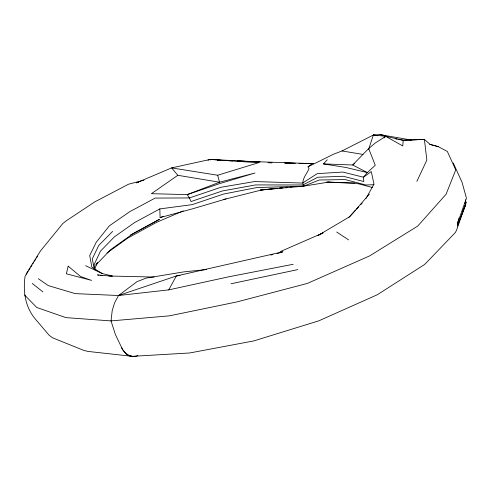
<?xml version="1.0" encoding="UTF-8"?>
<svg xmlns="http://www.w3.org/2000/svg" width="491" height="491" viewBox="0 0 491 491"><rect width="100%" height="100%" fill="white"/><g stroke="black" fill="none" stroke-linecap="round" stroke-linejoin="round"><path stroke-width="0.74" d="M131.864 356.276L87.864 351.409L83.789 350.39L52.359 337.722L48.928 335.003L34.787 318.395C25.078 306.286 23.028 291.513 25.035 276.427L28.165 271.357M327.245 159.771L323.379 163.908L352.679 164.982L368.667 148.552L375.136 143.096L385.674 136.338L403.203 140.23L402.767 145.944L385.674 136.338L373.375 135L342 150.952L333.444 154.254L308.035 166.799L309.011 168.695C306.85 173.98 300.682 180.295 303.671 186.157L329.136 182.026L358.277 183.751L372.608 187.556M465.37 199.788L466.143 202.715L457.44 226.155L457.36 223.853L459.005 218.029M368.612 149.325L373.375 135L379.985 134.626L411.317 140.039L417.129 139.751M465.4 204.931L456.397 230.549L455.298 232.568L425.765 263.336L424.218 264.723L377.297 294.747L318.831 320.826L253.724 340.938L189.698 352.974L133.57 356.263M457.36 223.853L466.45 198.174L462.013 182.198L453.242 162.969M462.675 211.265L464.013 207.761M460.362 218.17L465.744 204.747L465.321 203.292M94.395 269.35L97.5 262.673L95.843 264.962M416.871 181.412L426.851 160.06L424.39 139.395L403.203 140.23L398.729 139.45M206.625 269.553L184.002 271.854L146.263 278.072L137.069 281.625L118.515 295.514L114.587 302.867L112.236 310.422L111.034 320.911L115.348 334.402L122.652 349.684L126.543 354.349L129.446 355.993L132.361 356.331M38.273 278.692L48.351 285.627L75.283 293.63L118.515 295.514L168.738 289.88L176.324 275.985L282.822 251.815L277.016 253.687M366.065 198.432L373.964 184.07L371.306 171.568L363.463 177.214L342.786 172.059L317.229 173.661L302.597 183.057L254.553 181.566L220.901 187.286L189.403 197.947L155.174 198.076L129.747 211.676L109.333 225.854L96.254 242.223L89.718 255.529L91.848 267.141L102.318 273.591L112.623 276.114M28.944 270.093L30.117 268.196M30.896 266.926L32.068 265.03M32.854 263.759L33.633 262.495M34.419 261.23L35.591 259.328M36.371 258.063L37.543 256.161M26.035 274.199L40.397 251.042L62.866 223.485L66.819 220.434L94.708 201.918L128.482 184.223L143.961 180.185M464.283 207.055L465.744 204.747M369.33 194.16L349.813 216.623L318.008 235.496L323.047 232.943L280.263 251.625M348.751 217.501L355.49 210.283M356.527 209.178L358.602 206.957M360.676 204.735L362.235 203.071M95.948 264.987L110.53 249.753L132.325 234.127L159.44 219.336L130.311 235.14M112.623 231.39L98.716 245.494L92.314 258.794L94.241 268.964M384.048 137.946L385.674 136.338M308.035 166.799L311.644 164.098M354.484 163.571L352.679 164.982L367.342 172.599L375.259 165.258L368.667 148.552M107.001 252.982L127.801 238.049L156.617 222.319L183.309 210.854M138.615 182.235L136.443 182.848L171.598 167.904L217.685 175.238L219.538 182.21L177.816 175.299L151.394 193.687L187.194 194.62L219.686 183.597L254.952 173.022L219.538 182.21L187.194 194.62L189.403 197.947L191.06 201.537L222.313 190.981L255.547 184.929L302.91 184.966L317.751 177.257L343.27 176.263L363.782 181.529L363.463 177.214L367.342 172.599L345.781 167.437L323.379 163.908M373.989 184.708L365.924 184.997L345.234 179.583L319.365 179.988L303.671 186.157L256.799 187.562L223.571 194.055L192.177 204.637L159.827 208.908L134.595 222.558L114.385 236.858L100.477 251.159L94.106 264.686L95.101 269.884M159.827 208.908L160.097 217.587L163.638 216.236M207.981 160.195L210.148 159.452L260.07 161.913L247.157 161.386L313.546 163.65L299.16 163.343M137.787 355.637C131.275 358.307 124.113 353.716 121.578 347.64M118.515 295.514L176.324 275.985L180.087 275.451M217.685 175.238L258.475 162.742L210.148 159.452L171.598 167.904L177.816 175.299M277.771 188.329L261.2 190.078L226.099 198.904L192.386 208.878L160.097 217.587M270.793 255.087L272.965 254.448M464.333 203.17L466.143 202.715M168.738 289.88L228.947 276.758L293.188 264.287M230.966 283.773L297.841 269.602M223.878 199.346L226.099 198.904M279.275 188.17L283.043 187.777M285.302 187.537L287.56 187.298M290.574 186.979L292.084 186.819M272.302 188.808L260.187 190.054L303.671 186.157M274.579 188.575L277.605 188.262M279.876 188.028L282.147 187.795M285.179 187.482L286.695 187.329M329.136 182.026L326.552 182.173L354.57 182.824M418.577 139.677L424.39 139.395L430.19 144.446L438.242 146.619L447.35 151.474L455.734 169.941L446.08 194.252L417.7 226.112L369.637 255.897L307.403 283.411L236.981 301.91L169.432 315.842L111.034 320.911L65.898 317.622L36.757 307.483L24.55 294.968M403.203 140.23L411.317 140.039M299.154 163.497L313.546 163.65M268.129 162.681L271.916 162.76M284.78 163.037L295.379 163.264M108.984 276.003L154.094 277.059M268.141 162.687L271.928 162.773M284.817 163.073L293.158 163.264M299.228 163.405L312.871 163.718M220.569 160.305L217.531 160.183L220.569 160.305M111.745 276.163L97.488 274.948L98.986 275.169M100.483 275.39L102.723 275.721M342 150.952L362.966 154.432M373.375 135L377.849 135.786M395.746 138.922L397.237 139.186M379.985 134.626L385.619 135.626M429.637 144.317L438.242 146.619M85.667 265.711L102.318 273.591M336.679 232.004L348.61 239.909M32.259 283.442L42.87 291.887M210.148 159.452L210.694 159.906M68.175 266.196L66.359 273.806L91.547 280.398L80.598 276.525L68.175 266.196M232.722 160.796L227.407 160.582L232.728 160.803M244.88 161.287L237.282 160.98L244.88 161.294"/></g></svg>
